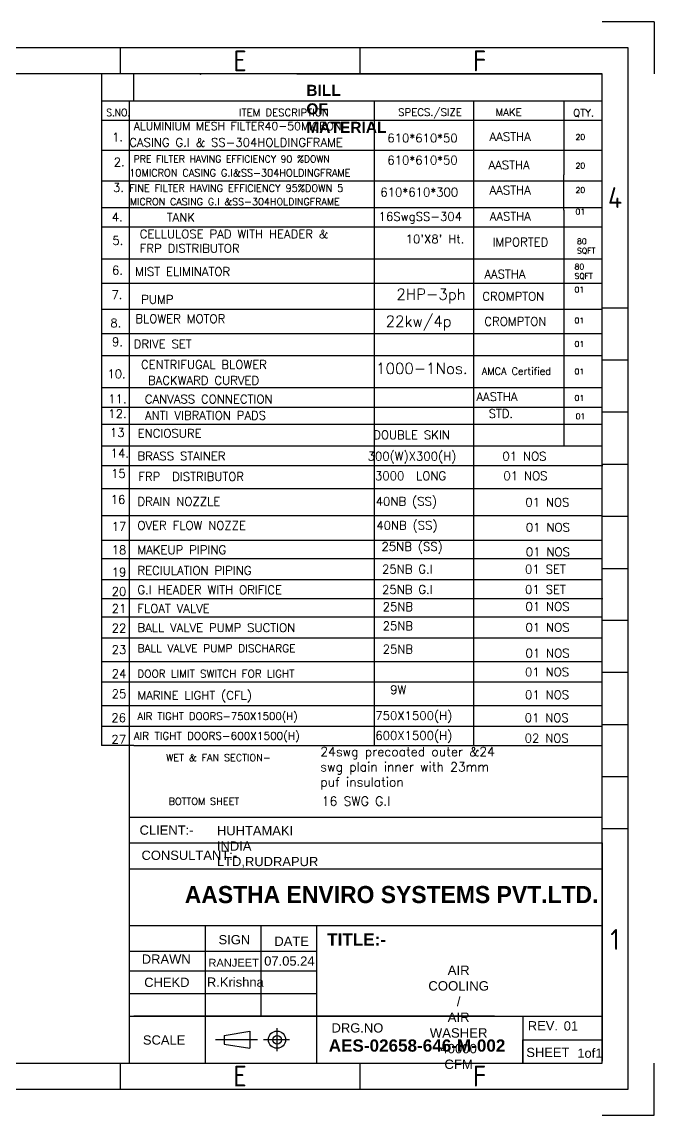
# Model space of a CAD drawing. Extents: x -106182 to 16042, y 3862 to 25647.
# Drawn here: x -92858 to -83651, y 9716 to 25647 of the extents above; entities that cross this region are included whole.
import ezdxf
from ezdxf.enums import TextEntityAlignment as Align

# ---------------------------------------------------------------- set-up
doc = ezdxf.new("R2010")
doc.units = 0
doc.header["$LTSCALE"] = 5
doc.layers.get('0').update_dxf_attribs({"linetype": 'CONTINUOUS'})
doc.layers.add('TEXT', color=5, linetype='CONTINUOUS')
doc.styles.add('BAUHAUS', font='')
doc.styles.add('ISOCP', font='isocp.shx')
doc.styles.add('ROMANS', font='romans.shx', dxfattribs={"width": 0.85, "height": 75})
doc.styles.get("Standard").update_dxf_attribs({"font": 'romans.shx', "height": 100})
doc.styles.get('BAUHAUS').set_extended_font_data('Bauhaus Md BT', bold=True)

msp = doc.modelspace()

# ---------------------------------------------------------------- linework, layer by layer
at = {"color": 0}
for p, q in [((-83650.5, 25647.3), (-84409.2, 25647.3)), ((-83650.5, 25647.3), (-83650.5, 24888.7)), ((-91426.4, 25268), (-91426.4, 24888.7)), ((-87936.8, 25268), (-87936.8, 24888.7)), ((-91699.5, 24888.7), (-91699.5, 15103.5)), ((-91229.2, 24494.8), (-91229.2, 24888.7)), ((-91699.5, 24494.8), (-84409.2, 24494.8)), ((-91294.5, 24494.8), (-91294.5, 18092.9)), ((-87725.3, 24494.8), (-87725.3, 22184.2)), ((-86282.7, 24494.8), (-86282.7, 19471.1)), ((-84964.3, 24494.8), (-84964.3, 23418.3)), ((-91699.5, 24217), (-84409.2, 24217)), ((-91699.5, 23777.1), (-84409.2, 23777.1)), ((-91699.5, 23328.7), (-84409.2, 23328.7)), ((-84964.3, 22901.9), (-84964.3, 23418.3)), ((-91693.8, 22941.1), (-84403.5, 22941.1)), ((-84964.3, 22901.9), (-84964.3, 21107.7)), ((-91699.5, 22660.2), (-84409.2, 22660.2)), ((-91699.5, 22192.8), (-84409.2, 22192.8)), ((-87725.3, 22184.2), (-87725.3, 18092.9)), ((-91699.5, 21837.7), (-84409.2, 21837.7)), ((-91699.5, 21461.3), (-84409.2, 21461.3)), ((-84029.8, 21474.9), (-84409.2, 21474.9)), ((-84029.8, 13888.6), (-84029.8, 21474.9)), ((-91699.5, 21107.3), (-84409.2, 21107.3)), ((-84964.3, 21107.7), (-84964.3, 21074.6)), ((-84964.3, 21107.3), (-84964.3, 19471.1)), ((-91699.5, 20784), (-84409.2, 20784)), ((-84029.8, 20716.3), (-84409.2, 20716.3)), ((-91699.5, 20319.6), (-84409.2, 20319.6)), ((-91699.5, 20031.2), (-84409.2, 20031.2)), ((-84029.8, 19957.6), (-84409.2, 19957.6)), ((-91699.5, 19783.7), (-84409.2, 19783.7)), ((-91699.5, 19471.1), (-84409.2, 19471.1)), ((-86282.7, 19471.1), (-86282.7, 15103.5)), ((-91699.5, 19181), (-84395.4, 19181)), ((-84029.8, 19198.9), (-84409.2, 19198.9)), ((-91699.5, 18845.9), (-84409.2, 18845.9)), ((-91699.5, 18455.8), (-84409.2, 18455.8)), ((-84029.8, 18440.1), (-84409.2, 18440.1)), ((-91699.5, 18092.9), (-84409.2, 18092.9)), ((-91294.5, 18092.9), (-91294.5, 15334.6)), ((-87725.3, 18092.9), (-87725.3, 15110.2)), ((-91699.5, 17828.9), (-84424.1, 17828.9)), ((-84409.2, 17681.7), (-84029.8, 17681.7)), ((-91699.5, 17523), (-84404.1, 17523)), ((-91699.5, 17242.8), (-84399.1, 17242.8)), ((-91699.5, 16977.7), (-84409.1, 16977.7)), ((-84029.8, 16923.1), (-84409.2, 16923.1)), ((-91699.5, 16672.6), (-84404.1, 16672.6)), ((-91699.5, 16327.5), (-84409.1, 16327.5)), ((-84029.8, 16164.5), (-84409.2, 16164.5)), ((-91699.5, 16032.3), (-84409.1, 16032.3)), ((-91699.5, 15686.5), (-84417.3, 15686.5)), ((-91699.5, 15382.6), (-84409.2, 15382.6)), ((-91294.5, 15334.6), (-91294.5, 14058.5)), ((-84029.8, 15405.9), (-84409.2, 15405.9)), ((-91229.2, 15103.5), (-91699.5, 15103.5)), ((-91229.2, 15103.5), (-84417.3, 15103.5)), ((-84029.8, 14647.2), (-84409.2, 14647.2)), ((-91294.5, 14058.5), (-91294.5, 10474.8)), ((-91294.5, 14058.5), (-84409.2, 14058.5)), ((-84029.8, 13888.6), (-84409.2, 13888.6)), ((-91294.5, 13682.4), (-84841.6, 13682.4)), ((-90796.8, 13682.4), (-84409.2, 13682.4)), ((-84409.2, 13682.4), (-84409.2, 10503.6)), ((-91294.5, 13306.4), (-84409.2, 13306.4)), ((-91294.5, 12480.3), (-84841.6, 12480.3)), ((-90796.8, 12480.3), (-84409.2, 12480.3)), ((-90187.8, 12480.3), (-90187.8, 11156.4)), ((-89378.6, 12480.3), (-89378.6, 11156.4)), ((-88569.4, 12480.3), (-88569.4, 11156.4)), ((-91294.5, 12104.3), (-88569.4, 12104.3)), ((-90187.8, 12104.3), (-90187.8, 11156.4)), ((-91294.5, 11818.3), (-88569.4, 11818.3)), ((-91294.5, 11487.4), (-88569.4, 11487.4)), ((-91294.5, 11156.4), (-84409.2, 11156.4)), ((-85975.2, 11156.4), (-91229.2, 11156.4)), ((-90187.8, 11156.4), (-90187.8, 10474.8)), ((-88569.4, 11156.4), (-88569.4, 10474.8)), ((-85975.2, 11156.4), (-84409.2, 11156.4)), ((-85561.4, 11156.4), (-85561.4, 10474.8)), ((-84409.2, 11156.4), (-84409.2, 10702)), ((-89911.1, 10877.8), (-89535.7, 10940.3)), ((-89911.1, 10877.8), (-89911.1, 10752.6)), ((-89535.7, 10940.3), (-89535.7, 10690.1)), ((-89911.1, 10752.6), (-89535.7, 10690.1)), ((-89143, 10815.2), (-89140.8, 10815.2)), ((-89141.9, 10814.1), (-89141.9, 10816.3)), ((-91426.4, 10474.8), (-91426.4, 10095.5)), ((-91182.2, 10474.8), (-84409.2, 10474.8)), ((-90796.8, 10474.8), (-84409.2, 10474.8)), ((-87936.8, 10474.8), (-87936.8, 10095.5)), ((-86489.2, 10477.7), (-86489.2, 10474.8)), ((-85408.4, 10477.7), (-85408.4, 10474.8)), ((-83650.5, 9716.2), (-83650.5, 10474.8)), ((-84409.2, 9716.2), (-83650.5, 9716.2))]:
    msp.add_line(p, q, dxfattribs=at)
at = {"color": 0, "ltscale": 150}
msp.add_line((-88854.8, 24888.7), (-84409.2, 24888.7), dxfattribs=at)
at = {"color": 0, "ltscale": 300}
for p, q in [((-89141.9, 10646.7), (-89141.9, 10982.3)), ((-89427.7, 10815.2), (-90035.9, 10815.2)), ((-88958.3, 10815.2), (-89336.8, 10815.2))]:
    msp.add_line(p, q, dxfattribs=at)
at = {"color": 0}
for points in [[(-84029.8, 10095.5), (-84029.8, 25268), (-105802.4, 25268), (-105802.4, 10095.5)], [(-84409.2, 10474.8), (-84409.2, 24888.7), (-105423.1, 24888.7), (-105423.1, 10474.8)]]:
    msp.add_lwpolyline(points, close=True, dxfattribs=at)
for points in [[(-84409.2, 11979.6), (-84409.2, 11627.6)], [(-84409.2, 11675.7), (-84409.2, 11300.3)]]:
    msp.add_lwpolyline(points, dxfattribs=at)
msp.add_circle((-89141.9, 10815.2), 125.1, dxfattribs=at)
at = {"color": 0, "ltscale": 250}
msp.add_circle((-89141.9, 10814.1), 62.6, dxfattribs=at)
at = {"layer": 'TEXT', "color": 0}
for p, q in [((-85561.4, 10474.8), (-85561.4, 10815.5)), ((-85561.4, 10815.5), (-84409.2, 10815.5))]:
    msp.add_line(p, q, dxfattribs=at)

# ---------------------------------------------------------------- texts
at = {"color": 0, "style": 'ISOCP'}
for s, p in [('E', (-89681.6, 25078.4)), ('F', (-86191.9, 25078.4)), ('4', (-84219.5, 23087)), ('1', (-84219.5, 12276.5)), ('E', (-89681.6, 10285.1)), ('F', (-86191.9, 10285.1))]:
    msp.add_text(s, height=303.5, dxfattribs=at).set_placement(p, align=Align.MIDDLE)
at = {"color": 0, "width": 0.9}
msp.add_text('S.NO.', height=108.31, dxfattribs=at).set_placement((-91629.7, 24272.9))
at = {"color": 0}
for s, height, p in [(' ITEM DESCRIPTION', 108.314, (-89770.9, 24271.3)), (' SPECS./SIZE', 108.314, (-87451.8, 24276.5)), ('MAKE', 108.31, (-85959.8, 24276.2)), ('QTY.', 108.31, (-84830.2, 24267.8)), ('2HP-3ph', 160.34, (-87404.4, 21598.9)), ('22kw/4p', 160.34, (-87560.5, 21205.5))]:
    msp.add_text(s, height=height, dxfattribs=at).set_placement(p)
at = {"color": 0, "ltscale": 150, "insert": (-90261.5, 24888.7), "char_height": 8.429, "width": 5852.382, "attachment_point": 1, "style": 'ROMANS'}
msp.add_mtext('\\pt3450;ED ', dxfattribs=at)
at = {"color": 0}
for s, insert, char_height, width, attachment_point in [('{\\fArial|b1|i0|c0|p34;BILL OF MATERIAL}', (-88716, 24730.4), 161.84, 1.363, 1), ('1000-1Nos. ', (-87699.2, 20596.4), 160.337, 1786.39, 4), ('24swg precoated outer &24 swg plain inner with 23mm puf insulation', (-88511, 14770), 132.408, 3022.405, 4), ('16 SWG G.I', (-88491.7, 14291.9), 132.41, 3022.405, 4), ('{\\fArial|b0|i0|c0|p34;CLIENT:-}', (-91143.9, 13936.8), 134.867, 1.363, 1), ('{\\fArial|b0|i0|c0|p34;HUHTAMAKI   INDIA  LTD,RUDRAPUR }', (-90017.1, 13929.2), 134.867, 1.363, 1), ('{\\fArial|b0|i0|c0|p34;CONSULTANT:-}', (-91115.6, 13570.4), 134.867, 1.363, 1), ('{\\fArial|b0|i0|c0|p34;SIGN}', (-89993.8, 12340.4), 134.867, 1.363, 1), ('{\\fArial|b0|i0|c0|p34;DATE}', (-89180, 12316.9), 134.867, 1.363, 1), ('{\\fArial|b1|i0|c0|p34;TITLE:-}', (-88412.5, 12365.6), 178.152, 1.363, 1), ('{\\fArial|b0|i0|c0|p34;DRAWN}', (-91111.4, 12057.6), 134.867, 1.363, 1), ('{\\fArial|b0|i0|c0|p34;RANJEET}', (-90140.7, 11994.4), 115.257, 1.165, 1), ('{\\fArial|b0|i0|c0|p34;07.05.24}', (-89328.7, 12029.3), 134.867, 1.363, 1), ('{\\fArial|b0|i0|c0|p34;AIR COOLING / AIR WASHER\\P  40000 CFM}', (-86497.3, 11896.6), 137.04, 1.007, 2), ('{\\fArial|b0|i0|c0|p34;CHEKD}', (-91076.3, 11719.1), 134.867, 1.363, 1), ('{\\fArial|b0|i0|c0|p34;R.Krishna}', (-90162.6, 11721.9), 134.867, 1.363, 1), ('{\\fArial|b0|i0|c0|p34;DRG.NO}', (-88347.9, 11054.6), 134.867, 1.363, 1), ('{\\fArial|b0|i0|c0|p34;REV.}', (-85490.5, 11086), 134.867, 1.363, 1), ('{\\fArial|b0|i0|c0|p34;  01}', (-84966.9, 11084.2), 134.867, 1.363, 1), ('{\\fArial|b0|i0|c0|p34;SCALE}', (-91095.2, 10878.6), 134.867, 1.363, 1), ('{\\fArial|b1|i0|c0|p34;AES-02658-646-M-002}', (-88389.5, 10819.1), 178.152, 1.363, 1), ('{\\fArial|b0|i0|c0|p34;SHEET\\Fromans|c0; }', (-85512.1, 10697.5), 134.867, 1.363, 1), ('{\\fArial|b0|i0|c0|p34;1of1 }', (-84769.5, 10686.2), 134.867, 1.363, 1)]:
    msp.add_mtext(s, dxfattribs=dict(at, insert=insert, char_height=char_height, width=width, attachment_point=attachment_point))
at = {"color": 0, "char_height": 81.82, "attachment_point": 1}
for s, insert in [('20', (-84794.9, 24011.2)), ('20', (-84794.9, 23592.3)), ('20', (-84794.9, 23236.6)), ('01', (-84794.9, 22923.3)), ('80 SQFT', (-84773.3, 22489.3)), ('80 SQFT', (-84809.1, 22120.2)), ('01', (-84809.1, 21786.3)), ('01', (-84809.1, 21336.6)), ('01', (-84809.1, 20993.9)), ('01', (-84809.1, 20593.5)), ('01', (-84809.1, 20206.6)), ('01', (-84793, 19940.9))]:
    msp.add_mtext_dynamic_manual_height_columns(s, width=140.92, gutter_width=409.1, heights=[0], dxfattribs=dict(at, insert=insert))
at = {"color": 0, "insert": (-87473.6, 12929), "char_height": 249.504, "width": 5685.402, "attachment_point": 5, "style": 'BAUHAUS'}
msp.add_mtext('AASTHA ENVIRO SYSTEMS PVT.LTD.', dxfattribs=at)
at = {"layer": 'TEXT', "color": 0}
for s, height, p in [('ALUMINIUM MESH FILTER40-50MICRON   ', 116.706, (-91229.2, 24070.3)), ('1.', 124.71, (-91545.8, 23906.3)), ('610*610*50', 124.71, (-87536.3, 23892.3)), ('AASTHA', 124.71, (-86046, 23912)), ('2.', 124.71, (-91519.5, 23541.1)), ('PRE FILTER HAVING EFFICIENCY 90 %%%DOWN    ', 98.858, (-91229.2, 23600.1)), ('610*610*50', 124.71, (-87536.3, 23569.6)), ('AASTHA', 124.71, (-86061.3, 23499.2)), ('3.', 124.71, (-91532.2, 23171.5)), ('FINE FILTER HAVING EFFICIENCY 95%%%DOWN 5   ', 103.887, (-91294.5, 23172.5)), ('610*610*300', 124.707, (-87637.1, 23103.8)), ('AASTHA', 124.71, (-86046, 23132.2)), ('4.', 124.71, (-91548.9, 22741.7)), ('TANK', 124.71, (-90748.2, 22735.9)), ('16SwgSS-304', 124.707, (-87662.6, 22748.3)), ('AASTHA', 124.71, (-86044.1, 22751.2)), ('5.', 124.71, (-91541.5, 22398.9)), ("10'X8' Ht.", 124.71, (-87269, 22420.1)), ('IMPORTED', 124.71, (-86003.5, 22376.2)), ('6.', 124.71, (-91546.8, 21966.2)), ('MIST ELIMINATOR', 124.707, (-91208.7, 21946.1)), ('AASTHA', 124.71, (-86122.6, 21909)), ('7.', 124.71, (-91553.4, 21608.4)), ('CROMPTON', 124.71, (-86153.5, 21586.1)), ('PUMP', 124.71, (-91120.8, 21540)), ('BLOWER MOTOR', 124.707, (-91205.2, 21258.7)), ('8.', 124.71, (-91570.8, 21197.1)), ('CROMPTON', 124.71, (-86122.9, 21219.7)), ('9.', 124.71, (-91545.4, 20922)), ('DRIVE SET', 124.71, (-91229.2, 20890.7)), ('CENTRIFUGAL BLOWER ', 124.707, (-91123, 20590.8)), ('10.', 124.71, (-91611.6, 20455.3)), ('AMCA Certified', 104.328, (-86161.3, 20505.7)), ('BACKWARD CURVED', 124.707, (-91021.3, 20360.5)), ('AASTHA', 124.71, (-86239, 20123.1)), ('11.', 124.71, (-91601.3, 20090.9)), ('CANVASS CONNECTION', 124.707, (-91067.1, 20087.7)), ('12.', 124.71, (-91599.4, 19875.3)), ('ANTI VIBRATION PADS', 124.707, (-91065.2, 19850.1)), ('STD.', 124.71, (-86061.4, 19876.9)), ('13', 124.71, (-91575.6, 19600)), ('ENCIOSURE ', 124.71, (-91171.2, 19588.8)), ('   DOUBLE SKIN ', 124.707, (-88020.4, 19566)), ('14.', 124.71, (-91566.2, 19298.7)), ('BRASS STAINER ', 124.707, (-91175.4, 19259.2)), ('     300(W)X300(H)      01 NOS', 124.707, (-88287.8, 19255.6)), ('15', 124.71, (-91558.9, 19003.3)), ('FRP  DISTRIBUTOR', 124.707, (-91161.3, 18959.4)), ('   3000  LONG        01 NOS  ', 124.707, (-87994.2, 18969.4)), ('16', 124.71, (-91564.9, 18624)), ('DRAIN NOZZLE ', 124.707, (-91175.4, 18595.2)), ('   40NB (SS) ', 124.707, (-87983.3, 18597.5)), ('17', 124.71, (-91549.8, 18232.6)), ('OVER FLOW NOZZE ', 124.707, (-91175.4, 18246.7)), ('   40NB (SS) ', 124.707, (-87975.4, 18248)), ('18', 124.71, (-91549.8, 17890)), ('MAKEUP PIPING ', 124.707, (-91175.4, 17891.4)), ('    25NB (SS) ', 124.707, (-87992.4, 17939)), ('19', 124.71, (-91549.8, 17566.9)), ('RECIULATION PIPING ', 124.707, (-91175.4, 17590.8)), ('    25NB G.I  ', 124.707, (-87984.5, 17609.4)), ('20', 124.71, (-91549.8, 17285.4)), ('G.I HEADER WITH ORIFICE ', 124.707, (-91175.4, 17308.9)), ('    25NB G.I  ', 124.707, (-87983.9, 17313.9)), ('21', 124.71, (-91549.8, 17035.8)), ('FLOAT VALVE ', 124.707, (-91175.4, 17036.4)), ('     25NB', 124.71, (-88069.1, 17061.9)), ('     25NB', 124.71, (-88069.1, 16783)), ('22', 124.71, (-91549.8, 16751.4)), ('BALL VALVE PUMP SUCTION ', 124.707, (-91175.4, 16756.6)), ('BALL VALVE PUMP DISCHARGE ', 114.313, (-91175.4, 16461.8)), ('23', 124.71, (-91549.8, 16436.9)), ('     25NB', 124.71, (-88069.1, 16443.7)), ('24', 124.71, (-91549.8, 16085)), ('DOOR LIMIT SWITCH FOR LIGHT  ', 111.394, (-91175.4, 16092.2)), ('      9W', 124.71, (-88051.7, 15852.4)), ('25', 124.71, (-91549.8, 15793.5)), ('MARINE LIGHT (CFL) ', 124.707, (-91175.4, 15771.8)), ('   750X1500(H)', 124.707, (-87990.3, 15475.1)), ('26', 124.71, (-91554, 15444.3)), ('AIR TIGHT DOORS-750X1500(H)', 108.06, (-91175.4, 15475.1)), ('AIR TIGHT DOORS-600X1500(H)', 111.919, (-91229.2, 15187.1)), ('   600X1500(H)', 124.707, (-87990.3, 15184.8)), ('27', 124.71, (-91553.2, 15130.3)), (' WET & FAN SECTION-', 102.984, (-90827.9, 14873.6)), ('BOTTOM SHEET', 102.984, (-90721.9, 14238.7))]:
    msp.add_text(s, height=height, dxfattribs=at).set_placement(p)
at = {"layer": 'TEXT', "color": 0, "attachment_point": 1}
for s, width, gutter_width, insert, char_height in [('CASING G.I & SS-304HOLDINGFRAME', 3886.746, 533, (-91294.5, 23952.9), 124.707), ('10MICRON CASING G.I&SS-304HOLDINGFRAME', 3980.488, 567.9, (-91294.5, 23499.2), 103.887), ('MICRON CASING G.I &SS-304HOLDINGFRAME', 3956.93, 560.7, (-91284.8, 23079), 101.88), ('01 NOS ', 726.284, 409.1, (-85525.9, 18708.9), 124.71), ('01 NOS ', 722.76, 409.1, (-85518.6, 18344), 124.71), ('01 NOS ', 803.818, 409.1, (-85518.6, 17986.2), 124.71), ('01 SET', 725.353, 409.1, (-85530.1, 17734), 124.71), ('01 SET', 791.255, 409.1, (-85530.1, 17439.3), 124.71), ('01 NOS ', 716.871, 409.1, (-85523.5, 17190.6), 124.71), ('01 NOS ', 777.968, 409.1, (-85523.5, 16887), 124.71), ('01 NOS ', 742.957, 409.1, (-85523.5, 16510.3), 124.71), ('01 NOS ', 714.707, 409.1, (-85529.7, 16236.1), 124.71), ('01 NOS ', 752.336, 409.1, (-85529.7, 15904), 124.71), ('01 NOS ', 704.896, 409.1, (-85535.6, 15569.2), 124.71), ('02 NOS ', 754.989, 409.1, (-85535.6, 15271.2), 124.71)]:
    msp.add_mtext_dynamic_manual_height_columns(s, width=width, gutter_width=gutter_width, heights=[0], dxfattribs=dict(at, insert=insert, char_height=char_height))
at = {"layer": 'TEXT', "color": 0, "insert": (-91141.2, 22617.7), "char_height": 124.707, "width": 3205.191, "attachment_point": 1}
msp.add_mtext('CELLULOSE PAD WITH HEADER & FRP DISTRIBUTOR', dxfattribs=at)

doc.saveas('drawing.dxf')
